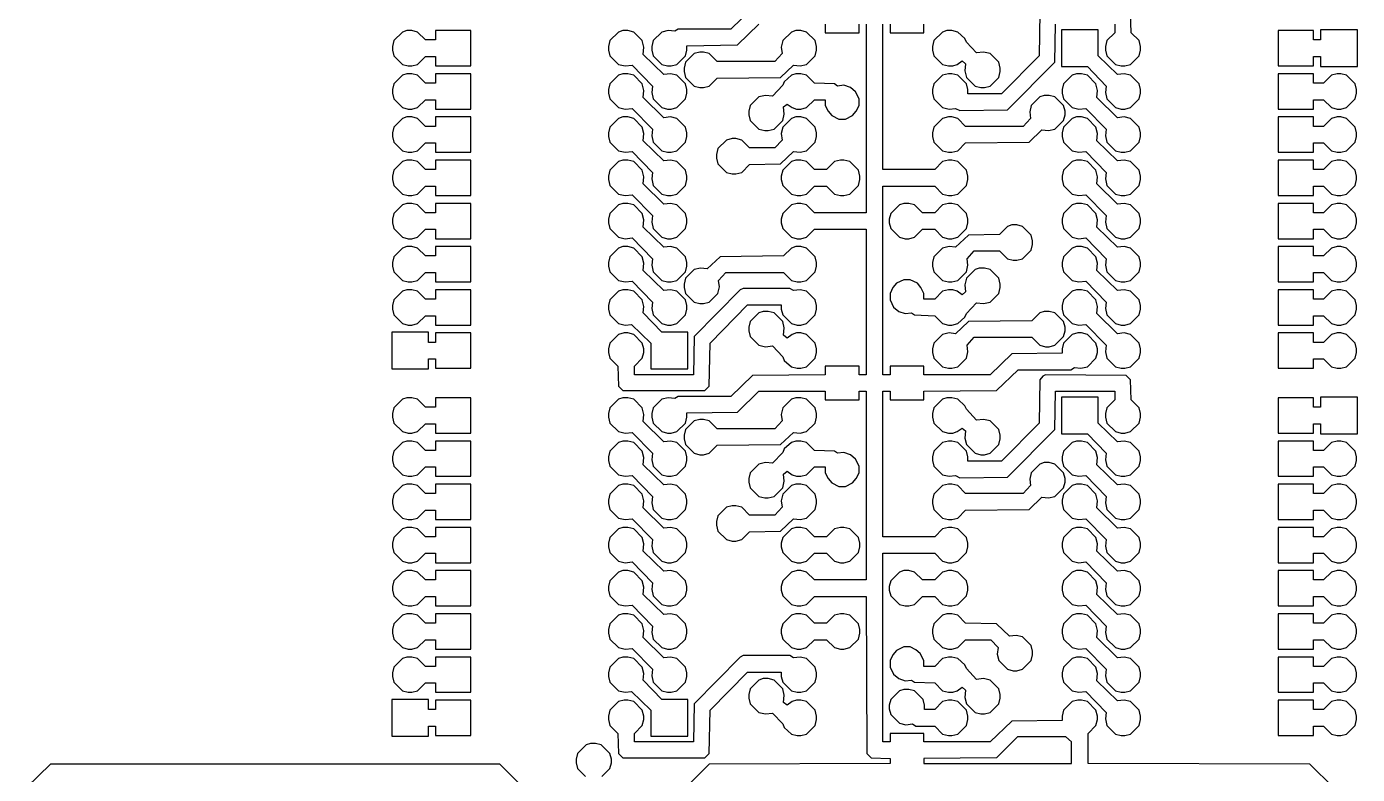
# Model space of a CAD drawing. Header units: millimetres. Extents: x 2 to 82, y 1 to 183.
# Drawn here: x 3.6 to 81.9, y 51.1 to 95.1 of the extents above; entities that cross this region are included whole.
import ezdxf

# ---------------------------------------------------------------- set-up
doc = ezdxf.new("R2010")
doc.units = ezdxf.units.MM
doc.layers.add('Default', color=70, linetype='Continuous')

msp = doc.modelspace()

# ---------------------------------------------------------------- linework, layer by layer
at = {"layer": 'Default'}
for points in [[(46.312667, 96.139), (45.042667, 94.911333), (41.952333, 94.911333), (41.740667, 94.784333), (41.359667, 94.826667), (40.978667, 94.742), (40.470667, 94.234), (40.386, 93.895333), (40.386, 93.683667), (40.470667, 93.345), (40.978667, 92.837), (41.317333, 92.752333), (41.529, 92.752333), (41.867667, 92.837), (42.375667, 93.345), (42.460333, 93.683667), (42.460333, 93.937667), (45.423667, 93.98), (46.693667, 95.207667)], [(63.203667, 95.885), (63.161333, 93.345), (60.96, 91.101333), (58.970333, 91.101333), (58.970333, 91.355333), (58.885667, 91.694), (58.377667, 92.202), (58.039, 92.286667), (57.827333, 92.286667), (57.488667, 92.202), (56.980667, 91.694), (56.896, 91.355333), (56.896, 91.143667), (56.980667, 90.805), (57.488667, 90.297), (57.869667, 90.212333), (58.250667, 90.254667), (58.504667, 90.127667), (61.298667, 90.17), (64.092667, 92.964), (64.135, 95.207667)], [(67.606333, 95.207667), (67.606333, 94.699667), (67.140667, 94.234), (67.056, 93.895333), (67.056, 93.683667), (67.140667, 93.345), (67.648667, 92.837), (67.987333, 92.752333), (68.199, 92.752333), (68.537667, 92.837), (69.045667, 93.345), (69.130333, 93.683667), (69.130333, 93.895333), (69.045667, 94.234), (68.58, 94.699667), (68.537667, 95.885)], [(25.992667, 94.826667), (25.992667, 94.826667), (25.738667, 94.742), (25.230667, 94.234), (25.146, 93.895333), (25.146, 93.683667), (25.230667, 93.345), (25.738667, 92.837), (26.077333, 92.752333), (26.289, 92.752333), (26.627667, 92.837), (27.093333, 93.302667), (27.686, 93.302667), (27.686, 92.752333), (29.760333, 92.752333), (29.760333, 94.826667), (27.686, 94.826667), (27.686, 94.276333), (27.093333, 94.276333), (26.627667, 94.742), (26.289, 94.826667), (25.992667, 94.826667)], [(38.692667, 94.826667), (38.692667, 94.826667), (38.438667, 94.742), (37.930667, 94.234), (37.846, 93.895333), (37.846, 93.683667), (37.930667, 93.345), (38.438667, 92.837), (38.819667, 92.752333), (39.243, 92.794667), (40.428333, 91.567), (40.386, 91.186), (40.470667, 90.805), (40.978667, 90.297), (41.317333, 90.212333), (41.529, 90.212333), (41.867667, 90.297), (42.375667, 90.805), (42.460333, 91.143667), (42.460333, 91.355333), (42.375667, 91.694), (41.867667, 92.202), (41.486667, 92.286667), (41.105667, 92.244333), (39.878, 93.429667), (39.920333, 93.853), (39.835667, 94.234), (39.327667, 94.742), (38.989, 94.826667), (38.692667, 94.826667)], [(53.001333, 95.207667), (53.001333, 84.116333), (49.953333, 84.116333), (49.487667, 84.582), (49.149, 84.666667), (48.937333, 84.666667), (48.598667, 84.582), (48.090667, 84.074), (48.006, 83.735333), (48.006, 83.523667), (48.090667, 83.185), (48.598667, 82.677), (48.937333, 82.592333), (49.149, 82.592333), (49.487667, 82.677), (49.953333, 83.142667), (53.001333, 83.142667), (53.001333, 74.591333), (52.578, 74.591333), (52.578, 75.099333), (50.588333, 75.099333), (50.588333, 74.591333), (46.312667, 74.549), (45.042667, 73.321333), (41.952333, 73.321333), (41.740667, 73.194333), (41.359667, 73.236667), (40.978667, 73.152), (40.470667, 72.644), (40.386, 72.305333), (40.386, 72.093667), (40.470667, 71.755), (40.978667, 71.247), (41.317333, 71.162333), (41.529, 71.162333), (41.867667, 71.247), (42.375667, 71.755), (42.460333, 72.093667), (42.460333, 72.347667), (45.423667, 72.39), (46.693667, 73.617667), (50.588333, 73.617667), (50.588333, 73.109667), (52.578, 73.109667), (52.578, 73.617667), (53.001333, 73.617667), (53.001333, 62.526333), (49.953333, 62.526333), (49.487667, 62.992), (49.149, 63.076667), (48.937333, 63.076667), (48.598667, 62.992), (48.090667, 62.484), (48.006, 62.145333), (48.006, 61.933667), (48.090667, 61.595), (48.598667, 61.087), (48.937333, 61.002333), (49.149, 61.002333), (49.487667, 61.087), (49.953333, 61.552667), (53.001333, 61.552667), (53.043667, 52.324), (53.297667, 52.07), (54.398333, 52.027667), (54.398333, 51.731333), (43.772667, 51.689), (38.692667, 46.651333)], [(48.852667, 94.826667), (48.852667, 94.826667), (48.598667, 94.742), (48.090667, 94.234), (48.006, 93.853), (48.048333, 93.472), (47.625, 93.006333), (44.238333, 93.006333), (43.772667, 93.472), (43.434, 93.556667), (43.222333, 93.556667), (42.883667, 93.472), (42.375667, 92.964), (42.291, 92.625333), (42.291, 92.413667), (42.375667, 92.075), (42.883667, 91.567), (43.222333, 91.482333), (43.434, 91.482333), (43.772667, 91.567), (44.238333, 92.032667), (47.963667, 92.075), (48.725667, 92.794667), (49.106667, 92.752333), (49.487667, 92.837), (49.995667, 93.345), (50.080333, 93.683667), (50.080333, 93.895333), (49.995667, 94.234), (49.487667, 94.742), (49.149, 94.826667), (48.852667, 94.826667)], [(50.588333, 95.207667), (50.588333, 94.699667), (52.578, 94.699667), (52.578, 95.207667)], [(80.475667, 50.334333), (79.078667, 51.689), (66.04, 51.731333), (66.04, 53.509333), (66.505667, 53.975), (66.590333, 54.313667), (66.590333, 54.525333), (66.505667, 54.864), (65.997667, 55.372), (65.659, 55.456667), (65.447333, 55.456667), (65.108667, 55.372), (64.600667, 54.864), (64.516, 54.525333), (64.516, 54.271333), (61.552667, 54.229), (60.282667, 53.001333), (56.388, 53.001333), (56.388, 53.509333), (54.398333, 53.509333), (54.398333, 53.001333), (53.975, 53.001333), (53.975, 64.092667), (57.023, 64.092667), (57.488667, 63.627), (57.827333, 63.542333), (58.039, 63.542333), (58.377667, 63.627), (58.885667, 64.135), (58.970333, 64.473667), (58.970333, 64.685333), (58.885667, 65.024), (58.377667, 65.532), (58.039, 65.616667), (57.827333, 65.616667), (57.488667, 65.532), (57.023, 65.066333), (53.975, 65.066333), (53.975, 73.617667), (54.398333, 73.617667), (54.398333, 73.109667), (56.388, 73.109667), (56.388, 73.617667), (60.663667, 73.66), (61.933667, 74.887667), (65.024, 74.887667), (65.235667, 75.014667), (65.616667, 74.972333), (65.997667, 75.057), (66.505667, 75.565), (66.590333, 75.903667), (66.590333, 76.115333), (66.505667, 76.454), (65.997667, 76.962), (65.659, 77.046667), (65.447333, 77.046667), (65.108667, 76.962), (64.600667, 76.454), (64.516, 76.115333), (64.516, 75.861333), (61.552667, 75.819), (60.282667, 74.591333), (56.388, 74.591333), (56.388, 75.099333), (54.398333, 75.099333), (54.398333, 74.591333), (53.975, 74.591333), (53.975, 85.682667), (57.023, 85.682667), (57.488667, 85.217), (57.827333, 85.132333), (58.039, 85.132333), (58.377667, 85.217), (58.885667, 85.725), (58.970333, 86.063667), (58.970333, 86.275333), (58.885667, 86.614), (58.377667, 87.122), (58.039, 87.206667), (57.827333, 87.206667), (57.488667, 87.122), (57.023, 86.656333), (53.975, 86.656333), (53.975, 95.207667)], [(54.398333, 95.207667), (54.398333, 94.699667), (56.388, 94.699667), (56.388, 95.207667)], [(57.742667, 94.826667), (57.742667, 94.826667), (57.488667, 94.742), (56.980667, 94.234), (56.896, 93.895333), (56.896, 93.683667), (56.980667, 93.345), (57.488667, 92.837), (57.827333, 92.752333), (58.081333, 92.752333), (58.335333, 92.837), (58.631667, 93.048667), (58.843333, 92.879333), (58.801, 92.456), (58.885667, 92.075), (59.393667, 91.567), (59.732333, 91.482333), (59.944, 91.482333), (60.282667, 91.567), (60.790667, 92.075), (60.875333, 92.413667), (60.875333, 92.625333), (60.790667, 92.964), (60.282667, 93.472), (59.901667, 93.556667), (59.478333, 93.514333), (58.885667, 94.149333), (58.801, 94.361), (58.377667, 94.742), (58.039, 94.826667), (57.742667, 94.826667)], [(64.473667, 94.869), (64.473667, 94.869), (64.473667, 92.71), (65.997667, 92.71), (67.098333, 91.567), (67.056, 91.186), (67.140667, 90.805), (67.648667, 90.297), (67.987333, 90.212333), (68.199, 90.212333), (68.537667, 90.297), (69.045667, 90.805), (69.130333, 91.143667), (69.130333, 91.355333), (69.045667, 91.694), (68.537667, 92.202), (68.156667, 92.286667), (67.775667, 92.244333), (66.632667, 93.345), (66.632667, 94.869), (64.473667, 94.869)], [(79.713667, 94.869), (79.713667, 94.869), (79.713667, 94.276333), (79.290333, 94.276333), (79.290333, 94.826667), (77.216, 94.826667), (77.216, 92.752333), (79.290333, 92.752333), (79.290333, 93.302667), (79.713667, 93.302667), (79.713667, 92.71), (81.872667, 92.71), (81.872667, 94.869), (79.713667, 94.869)], [(25.992667, 92.286667), (25.992667, 92.286667), (25.738667, 92.202), (25.230667, 91.694), (25.146, 91.355333), (25.146, 91.143667), (25.230667, 90.805), (25.738667, 90.297), (26.077333, 90.212333), (26.289, 90.212333), (26.627667, 90.297), (27.093333, 90.762667), (27.686, 90.762667), (27.686, 90.212333), (29.760333, 90.212333), (29.760333, 92.286667), (27.686, 92.286667), (27.686, 91.736333), (27.093333, 91.736333), (26.627667, 92.202), (26.289, 92.286667), (25.992667, 92.286667)], [(38.692667, 92.286667), (38.692667, 92.286667), (38.438667, 92.202), (37.930667, 91.694), (37.846, 91.355333), (37.846, 91.143667), (37.930667, 90.805), (38.438667, 90.297), (38.819667, 90.212333), (39.243, 90.254667), (40.428333, 89.027), (40.386, 88.646), (40.470667, 88.265), (40.978667, 87.757), (41.317333, 87.672333), (41.529, 87.672333), (41.867667, 87.757), (42.375667, 88.265), (42.460333, 88.603667), (42.460333, 88.815333), (42.375667, 89.154), (41.867667, 89.662), (41.486667, 89.746667), (41.105667, 89.704333), (39.878, 90.889667), (39.920333, 91.313), (39.835667, 91.694), (39.327667, 92.202), (38.989, 92.286667), (38.692667, 92.286667)], [(48.852667, 92.286667), (48.852667, 92.286667), (48.598667, 92.202), (48.175333, 91.821), (48.090667, 91.609333), (47.498, 90.974333), (47.074667, 91.016667), (46.693667, 90.932), (46.185667, 90.424), (46.101, 90.085333), (46.101, 89.873667), (46.185667, 89.535), (46.693667, 89.027), (47.032333, 88.942333), (47.244, 88.942333), (47.582667, 89.027), (48.090667, 89.535), (48.175333, 89.916), (48.133, 90.339333), (48.344667, 90.508667), (48.641, 90.297), (48.895, 90.212333), (49.149, 90.212333), (49.487667, 90.297), (49.953333, 90.762667), (50.588333, 90.762667), (50.588333, 90.424), (50.757667, 90.085333), (50.969333, 89.831333), (51.392667, 89.619667), (51.773667, 89.619667), (52.197, 89.831333), (52.408667, 90.085333), (52.578, 90.424), (52.578, 90.805), (52.366333, 91.228333), (52.07, 91.482333), (51.689, 91.609333), (51.308, 91.567), (51.138667, 91.694), (49.953333, 91.736333), (49.487667, 92.202), (49.149, 92.286667), (48.852667, 92.286667)], [(65.362667, 92.286667), (65.362667, 92.286667), (65.108667, 92.202), (64.600667, 91.694), (64.516, 91.355333), (64.516, 91.143667), (64.600667, 90.805), (65.108667, 90.297), (65.489667, 90.212333), (65.913, 90.254667), (67.098333, 89.027), (67.056, 88.646), (67.140667, 88.265), (67.648667, 87.757), (67.987333, 87.672333), (68.199, 87.672333), (68.537667, 87.757), (69.045667, 88.265), (69.130333, 88.603667), (69.130333, 88.815333), (69.045667, 89.154), (68.537667, 89.662), (68.156667, 89.746667), (67.775667, 89.704333), (66.548, 90.889667), (66.590333, 91.313), (66.505667, 91.694), (65.997667, 92.202), (65.659, 92.286667), (65.362667, 92.286667)], [(77.216, 92.286667), (77.216, 92.286667), (77.216, 90.212333), (79.290333, 90.212333), (79.290333, 90.762667), (79.883, 90.762667), (80.348667, 90.297), (80.687333, 90.212333), (80.899, 90.212333), (81.237667, 90.297), (81.745667, 90.805), (81.830333, 91.143667), (81.830333, 91.355333), (81.745667, 91.694), (81.237667, 92.202), (80.899, 92.286667), (80.687333, 92.286667), (80.348667, 92.202), (79.883, 91.736333), (79.290333, 91.736333), (79.290333, 92.286667), (77.216, 92.286667)], [(63.457667, 91.016667), (63.457667, 91.016667), (63.203667, 90.932), (62.695667, 90.424), (62.611, 90.043), (62.653333, 89.662), (62.23, 89.196333), (58.843333, 89.196333), (58.377667, 89.662), (58.039, 89.746667), (57.827333, 89.746667), (57.488667, 89.662), (56.980667, 89.154), (56.896, 88.815333), (56.896, 88.603667), (56.980667, 88.265), (57.488667, 87.757), (57.827333, 87.672333), (58.039, 87.672333), (58.377667, 87.757), (58.843333, 88.222667), (62.568667, 88.265), (63.330667, 88.984667), (63.711667, 88.942333), (64.092667, 89.027), (64.600667, 89.535), (64.685333, 89.873667), (64.685333, 90.085333), (64.600667, 90.424), (64.092667, 90.932), (63.754, 91.016667), (63.457667, 91.016667)], [(25.992667, 89.746667), (25.992667, 89.746667), (25.738667, 89.662), (25.230667, 89.154), (25.146, 88.815333), (25.146, 88.603667), (25.230667, 88.265), (25.738667, 87.757), (26.077333, 87.672333), (26.289, 87.672333), (26.627667, 87.757), (27.093333, 88.222667), (27.686, 88.222667), (27.686, 87.672333), (29.760333, 87.672333), (29.760333, 89.746667), (27.686, 89.746667), (27.686, 89.196333), (27.093333, 89.196333), (26.627667, 89.662), (26.289, 89.746667), (25.992667, 89.746667)], [(38.692667, 89.746667), (38.692667, 89.746667), (38.438667, 89.662), (37.930667, 89.154), (37.846, 88.815333), (37.846, 88.603667), (37.930667, 88.265), (38.438667, 87.757), (38.819667, 87.672333), (39.243, 87.714667), (40.428333, 86.487), (40.386, 86.106), (40.470667, 85.725), (40.978667, 85.217), (41.317333, 85.132333), (41.529, 85.132333), (41.867667, 85.217), (42.375667, 85.725), (42.460333, 86.063667), (42.460333, 86.275333), (42.375667, 86.614), (41.867667, 87.122), (41.486667, 87.206667), (41.105667, 87.164333), (39.878, 88.349667), (39.920333, 88.773), (39.835667, 89.154), (39.327667, 89.662), (38.989, 89.746667), (38.692667, 89.746667)], [(48.852667, 89.746667), (48.852667, 89.746667), (48.598667, 89.662), (48.090667, 89.154), (48.006, 88.773), (48.048333, 88.392), (47.625, 87.926333), (46.143333, 87.926333), (45.677667, 88.392), (45.339, 88.476667), (45.127333, 88.476667), (44.788667, 88.392), (44.280667, 87.884), (44.196, 87.545333), (44.196, 87.333667), (44.280667, 86.995), (44.788667, 86.487), (45.127333, 86.402333), (45.339, 86.402333), (45.677667, 86.487), (46.143333, 86.952667), (47.963667, 86.995), (48.725667, 87.714667), (49.106667, 87.672333), (49.487667, 87.757), (49.995667, 88.265), (50.080333, 88.603667), (50.080333, 88.815333), (49.995667, 89.154), (49.487667, 89.662), (49.149, 89.746667), (48.852667, 89.746667)], [(65.362667, 89.746667), (65.362667, 89.746667), (65.108667, 89.662), (64.600667, 89.154), (64.516, 88.815333), (64.516, 88.603667), (64.600667, 88.265), (65.108667, 87.757), (65.489667, 87.672333), (65.913, 87.714667), (67.098333, 86.487), (67.056, 86.106), (67.140667, 85.725), (67.648667, 85.217), (67.987333, 85.132333), (68.199, 85.132333), (68.537667, 85.217), (69.045667, 85.725), (69.130333, 86.063667), (69.130333, 86.275333), (69.045667, 86.614), (68.537667, 87.122), (68.156667, 87.206667), (67.775667, 87.164333), (66.548, 88.349667), (66.590333, 88.773), (66.505667, 89.154), (65.997667, 89.662), (65.659, 89.746667), (65.362667, 89.746667)], [(77.216, 89.746667), (77.216, 89.746667), (77.216, 87.672333), (79.290333, 87.672333), (79.290333, 88.222667), (79.883, 88.222667), (80.348667, 87.757), (80.687333, 87.672333), (80.899, 87.672333), (81.237667, 87.757), (81.745667, 88.265), (81.830333, 88.603667), (81.830333, 88.815333), (81.745667, 89.154), (81.237667, 89.662), (80.899, 89.746667), (80.687333, 89.746667), (80.348667, 89.662), (79.883, 89.196333), (79.290333, 89.196333), (79.290333, 89.746667), (77.216, 89.746667)], [(25.992667, 87.206667), (25.992667, 87.206667), (25.738667, 87.122), (25.230667, 86.614), (25.146, 86.275333), (25.146, 86.063667), (25.230667, 85.725), (25.738667, 85.217), (26.077333, 85.132333), (26.289, 85.132333), (26.627667, 85.217), (27.093333, 85.682667), (27.686, 85.682667), (27.686, 85.132333), (29.760333, 85.132333), (29.760333, 87.206667), (27.686, 87.206667), (27.686, 86.656333), (27.093333, 86.656333), (26.627667, 87.122), (26.289, 87.206667), (25.992667, 87.206667)], [(38.692667, 87.206667), (38.692667, 87.206667), (38.438667, 87.122), (37.930667, 86.614), (37.846, 86.275333), (37.846, 86.063667), (37.930667, 85.725), (38.438667, 85.217), (38.819667, 85.132333), (39.243, 85.174667), (40.428333, 83.947), (40.386, 83.566), (40.470667, 83.185), (40.978667, 82.677), (41.317333, 82.592333), (41.529, 82.592333), (41.867667, 82.677), (42.375667, 83.185), (42.460333, 83.523667), (42.460333, 83.735333), (42.375667, 84.074), (41.867667, 84.582), (41.486667, 84.666667), (41.105667, 84.624333), (39.878, 85.809667), (39.920333, 86.233), (39.835667, 86.614), (39.327667, 87.122), (38.989, 87.206667), (38.692667, 87.206667)], [(48.852667, 87.206667), (48.852667, 87.206667), (48.598667, 87.122), (48.090667, 86.614), (48.006, 86.275333), (48.006, 86.063667), (48.090667, 85.725), (48.598667, 85.217), (48.937333, 85.132333), (49.149, 85.132333), (49.487667, 85.217), (49.953333, 85.682667), (50.673, 85.682667), (51.138667, 85.217), (51.477333, 85.132333), (51.689, 85.132333), (52.027667, 85.217), (52.535667, 85.725), (52.620333, 86.063667), (52.620333, 86.275333), (52.535667, 86.614), (52.027667, 87.122), (51.689, 87.206667), (51.477333, 87.206667), (51.138667, 87.122), (50.673, 86.656333), (49.953333, 86.656333), (49.487667, 87.122), (49.149, 87.206667), (48.852667, 87.206667)], [(65.362667, 87.206667), (65.362667, 87.206667), (65.108667, 87.122), (64.600667, 86.614), (64.516, 86.275333), (64.516, 86.063667), (64.600667, 85.725), (65.108667, 85.217), (65.489667, 85.132333), (65.913, 85.174667), (67.098333, 83.947), (67.056, 83.566), (67.140667, 83.185), (67.648667, 82.677), (67.987333, 82.592333), (68.199, 82.592333), (68.537667, 82.677), (69.045667, 83.185), (69.130333, 83.523667), (69.130333, 83.735333), (69.045667, 84.074), (68.537667, 84.582), (68.156667, 84.666667), (67.775667, 84.624333), (66.548, 85.809667), (66.590333, 86.233), (66.505667, 86.614), (65.997667, 87.122), (65.659, 87.206667), (65.362667, 87.206667)], [(77.216, 87.206667), (77.216, 87.206667), (77.216, 85.132333), (79.290333, 85.132333), (79.290333, 85.682667), (79.883, 85.682667), (80.348667, 85.217), (80.687333, 85.132333), (80.899, 85.132333), (81.237667, 85.217), (81.745667, 85.725), (81.830333, 86.063667), (81.830333, 86.275333), (81.745667, 86.614), (81.237667, 87.122), (80.899, 87.206667), (80.687333, 87.206667), (80.348667, 87.122), (79.883, 86.656333), (79.290333, 86.656333), (79.290333, 87.206667), (77.216, 87.206667)], [(25.992667, 84.666667), (25.992667, 84.666667), (25.738667, 84.582), (25.230667, 84.074), (25.146, 83.735333), (25.146, 83.523667), (25.230667, 83.185), (25.738667, 82.677), (26.077333, 82.592333), (26.289, 82.592333), (26.627667, 82.677), (27.093333, 83.142667), (27.686, 83.142667), (27.686, 82.592333), (29.760333, 82.592333), (29.760333, 84.666667), (27.686, 84.666667), (27.686, 84.116333), (27.093333, 84.116333), (26.627667, 84.582), (26.289, 84.666667), (25.992667, 84.666667)], [(38.692667, 84.666667), (38.692667, 84.666667), (38.438667, 84.582), (37.930667, 84.074), (37.846, 83.735333), (37.846, 83.523667), (37.930667, 83.185), (38.438667, 82.677), (38.819667, 82.592333), (39.243, 82.634667), (40.428333, 81.407), (40.386, 81.026), (40.470667, 80.645), (40.978667, 80.137), (41.317333, 80.052333), (41.529, 80.052333), (41.867667, 80.137), (42.375667, 80.645), (42.460333, 80.983667), (42.460333, 81.195333), (42.375667, 81.534), (41.867667, 82.042), (41.486667, 82.126667), (41.105667, 82.084333), (39.878, 83.269667), (39.920333, 83.693), (39.835667, 84.074), (39.327667, 84.582), (38.989, 84.666667), (38.692667, 84.666667)], [(55.202667, 84.666667), (55.202667, 84.666667), (54.948667, 84.582), (54.440667, 84.074), (54.356, 83.735333), (54.356, 83.523667), (54.440667, 83.185), (54.948667, 82.677), (55.287333, 82.592333), (55.499, 82.592333), (55.837667, 82.677), (56.303333, 83.142667), (57.023, 83.142667), (57.488667, 82.677), (57.827333, 82.592333), (58.039, 82.592333), (58.377667, 82.677), (58.885667, 83.185), (58.970333, 83.523667), (58.970333, 83.735333), (58.885667, 84.074), (58.377667, 84.582), (58.039, 84.666667), (57.827333, 84.666667), (57.488667, 84.582), (57.023, 84.116333), (56.303333, 84.116333), (55.837667, 84.582), (55.499, 84.666667), (55.202667, 84.666667)], [(65.362667, 84.666667), (65.362667, 84.666667), (65.108667, 84.582), (64.600667, 84.074), (64.516, 83.735333), (64.516, 83.523667), (64.600667, 83.185), (65.108667, 82.677), (65.489667, 82.592333), (65.913, 82.634667), (67.098333, 81.407), (67.056, 81.026), (67.140667, 80.645), (67.648667, 80.137), (67.987333, 80.052333), (68.199, 80.052333), (68.537667, 80.137), (69.045667, 80.645), (69.130333, 80.983667), (69.130333, 81.195333), (69.045667, 81.534), (68.537667, 82.042), (68.156667, 82.126667), (67.775667, 82.084333), (66.548, 83.269667), (66.590333, 83.693), (66.505667, 84.074), (65.997667, 84.582), (65.659, 84.666667), (65.362667, 84.666667)], [(77.216, 84.666667), (77.216, 84.666667), (77.216, 82.592333), (79.290333, 82.592333), (79.290333, 83.142667), (79.883, 83.142667), (80.348667, 82.677), (80.687333, 82.592333), (80.899, 82.592333), (81.237667, 82.677), (81.745667, 83.185), (81.830333, 83.523667), (81.830333, 83.735333), (81.745667, 84.074), (81.237667, 84.582), (80.899, 84.666667), (80.687333, 84.666667), (80.348667, 84.582), (79.883, 84.116333), (79.290333, 84.116333), (79.290333, 84.666667), (77.216, 84.666667)], [(61.552667, 83.396667), (61.552667, 83.396667), (61.298667, 83.312), (60.833, 82.846333), (59.012667, 82.804), (58.250667, 82.084333), (57.869667, 82.126667), (57.488667, 82.042), (56.980667, 81.534), (56.896, 81.195333), (56.896, 80.983667), (56.980667, 80.645), (57.488667, 80.137), (57.827333, 80.052333), (58.039, 80.052333), (58.377667, 80.137), (58.885667, 80.645), (58.970333, 81.026), (58.928, 81.407), (59.351333, 81.872667), (60.833, 81.872667), (61.298667, 81.407), (61.637333, 81.322333), (61.849, 81.322333), (62.187667, 81.407), (62.695667, 81.915), (62.780333, 82.253667), (62.780333, 82.465333), (62.695667, 82.804), (62.187667, 83.312), (61.849, 83.396667), (61.552667, 83.396667)], [(25.992667, 82.126667), (25.992667, 82.126667), (25.738667, 82.042), (25.230667, 81.534), (25.146, 81.195333), (25.146, 80.983667), (25.230667, 80.645), (25.738667, 80.137), (26.077333, 80.052333), (26.289, 80.052333), (26.627667, 80.137), (27.093333, 80.602667), (27.686, 80.602667), (27.686, 80.052333), (29.760333, 80.052333), (29.760333, 82.126667), (27.686, 82.126667), (27.686, 81.576333), (27.093333, 81.576333), (26.627667, 82.042), (26.289, 82.126667), (25.992667, 82.126667)], [(38.692667, 82.126667), (38.692667, 82.126667), (38.438667, 82.042), (37.930667, 81.534), (37.846, 81.195333), (37.846, 80.983667), (37.930667, 80.645), (38.438667, 80.137), (38.819667, 80.052333), (39.243, 80.094667), (40.428333, 78.867), (40.386, 78.486), (40.470667, 78.105), (40.978667, 77.597), (41.317333, 77.512333), (41.529, 77.512333), (41.867667, 77.597), (42.375667, 78.105), (42.460333, 78.443667), (42.460333, 78.655333), (42.375667, 78.994), (41.867667, 79.502), (41.486667, 79.586667), (41.105667, 79.544333), (39.878, 80.729667), (39.920333, 81.153), (39.835667, 81.534), (39.327667, 82.042), (38.989, 82.126667), (38.692667, 82.126667)], [(48.852667, 82.126667), (48.852667, 82.126667), (48.598667, 82.042), (48.133, 81.576333), (44.407667, 81.534), (43.645667, 80.814333), (43.264667, 80.856667), (42.883667, 80.772), (42.375667, 80.264), (42.291, 79.925333), (42.291, 79.713667), (42.375667, 79.375), (42.883667, 78.867), (43.222333, 78.782333), (43.434, 78.782333), (43.772667, 78.867), (44.280667, 79.375), (44.365333, 79.756), (44.323, 80.137), (44.746333, 80.602667), (48.133, 80.602667), (48.598667, 80.137), (48.937333, 80.052333), (49.149, 80.052333), (49.487667, 80.137), (49.995667, 80.645), (50.080333, 80.983667), (50.080333, 81.195333), (49.995667, 81.534), (49.487667, 82.042), (49.149, 82.126667), (48.852667, 82.126667)], [(65.362667, 82.126667), (65.362667, 82.126667), (65.108667, 82.042), (64.600667, 81.534), (64.516, 81.195333), (64.516, 80.983667), (64.600667, 80.645), (65.108667, 80.137), (65.489667, 80.052333), (65.913, 80.094667), (67.098333, 78.867), (67.056, 78.486), (67.140667, 78.105), (67.648667, 77.597), (67.987333, 77.512333), (68.199, 77.512333), (68.537667, 77.597), (69.045667, 78.105), (69.130333, 78.443667), (69.130333, 78.655333), (69.045667, 78.994), (68.537667, 79.502), (68.156667, 79.586667), (67.775667, 79.544333), (66.548, 80.729667), (66.590333, 81.153), (66.505667, 81.534), (65.997667, 82.042), (65.659, 82.126667), (65.362667, 82.126667)], [(77.216, 82.126667), (77.216, 82.126667), (77.216, 80.052333), (79.290333, 80.052333), (79.290333, 80.602667), (79.883, 80.602667), (80.348667, 80.137), (80.687333, 80.052333), (80.899, 80.052333), (81.237667, 80.137), (81.745667, 80.645), (81.830333, 80.983667), (81.830333, 81.195333), (81.745667, 81.534), (81.237667, 82.042), (80.899, 82.126667), (80.687333, 82.126667), (80.348667, 82.042), (79.883, 81.576333), (79.290333, 81.576333), (79.290333, 82.126667), (77.216, 82.126667)], [(59.647667, 80.856667), (59.647667, 80.856667), (59.393667, 80.772), (58.885667, 80.264), (58.801, 79.883), (58.843333, 79.459667), (58.631667, 79.290333), (58.335333, 79.502), (58.081333, 79.586667), (57.827333, 79.586667), (57.488667, 79.502), (57.023, 79.036333), (56.388, 79.036333), (56.388, 79.375), (56.218667, 79.713667), (56.007, 79.967667), (55.583667, 80.179333), (55.202667, 80.179333), (54.779333, 79.967667), (54.567667, 79.713667), (54.398333, 79.375), (54.398333, 78.994), (54.61, 78.570667), (54.906333, 78.316667), (55.287333, 78.189667), (55.668333, 78.232), (55.837667, 78.105), (57.023, 78.062667), (57.488667, 77.597), (57.827333, 77.512333), (58.039, 77.512333), (58.377667, 77.597), (58.801, 77.978), (58.885667, 78.189667), (59.478333, 78.824667), (59.901667, 78.782333), (60.282667, 78.867), (60.790667, 79.375), (60.875333, 79.713667), (60.875333, 79.925333), (60.790667, 80.264), (60.282667, 80.772), (59.944, 80.856667), (59.647667, 80.856667)], [(25.992667, 79.586667), (25.992667, 79.586667), (25.738667, 79.502), (25.230667, 78.994), (25.146, 78.655333), (25.146, 78.443667), (25.230667, 78.105), (25.738667, 77.597), (26.077333, 77.512333), (26.289, 77.512333), (26.627667, 77.597), (27.093333, 78.062667), (27.686, 78.062667), (27.686, 77.512333), (29.760333, 77.512333), (29.760333, 79.586667), (27.686, 79.586667), (27.686, 79.036333), (27.093333, 79.036333), (26.627667, 79.502), (26.289, 79.586667), (25.992667, 79.586667)], [(45.762333, 79.671333), (45.762333, 79.671333), (45.593, 79.586667), (42.883667, 76.835), (42.841333, 74.591333), (39.37, 74.591333), (39.37, 75.099333), (39.835667, 75.565), (39.920333, 75.903667), (39.920333, 76.115333), (39.835667, 76.454), (39.327667, 76.962), (38.989, 77.046667), (38.777333, 77.046667), (38.438667, 76.962), (37.930667, 76.454), (37.846, 76.115333), (37.846, 75.903667), (37.930667, 75.565), (38.396333, 75.099333), (38.438667, 73.914), (38.692667, 73.66), (43.518667, 73.66), (43.772667, 73.914), (43.815, 76.454), (46.016333, 78.697667), (48.006, 78.697667), (48.006, 78.443667), (48.090667, 78.105), (48.598667, 77.597), (48.937333, 77.512333), (49.149, 77.512333), (49.487667, 77.597), (49.995667, 78.105), (50.080333, 78.443667), (50.080333, 78.655333), (49.995667, 78.994), (49.487667, 79.502), (49.106667, 79.586667), (48.725667, 79.544333), (48.514, 79.671333), (45.762333, 79.671333)], [(38.692667, 79.586667), (38.692667, 79.586667), (38.438667, 79.502), (37.930667, 78.994), (37.846, 78.655333), (37.846, 78.443667), (37.930667, 78.105), (38.438667, 77.597), (38.819667, 77.512333), (39.200667, 77.554667), (40.343667, 76.454), (40.343667, 74.93), (42.502667, 74.93), (42.502667, 77.089), (40.978667, 77.089), (39.878, 78.232), (39.920333, 78.613), (39.835667, 78.994), (39.327667, 79.502), (38.989, 79.586667), (38.692667, 79.586667)], [(65.362667, 79.586667), (65.362667, 79.586667), (65.108667, 79.502), (64.600667, 78.994), (64.516, 78.655333), (64.516, 78.443667), (64.600667, 78.105), (65.108667, 77.597), (65.489667, 77.512333), (65.913, 77.554667), (67.098333, 76.327), (67.056, 75.946), (67.140667, 75.565), (67.648667, 75.057), (67.987333, 74.972333), (68.199, 74.972333), (68.537667, 75.057), (69.045667, 75.565), (69.130333, 75.903667), (69.130333, 76.115333), (69.045667, 76.454), (68.537667, 76.962), (68.156667, 77.046667), (67.775667, 77.004333), (66.548, 78.189667), (66.590333, 78.613), (66.505667, 78.994), (65.997667, 79.502), (65.659, 79.586667), (65.362667, 79.586667)], [(77.216, 79.586667), (77.216, 79.586667), (77.216, 77.512333), (79.290333, 77.512333), (79.290333, 78.062667), (79.883, 78.062667), (80.348667, 77.597), (80.687333, 77.512333), (80.899, 77.512333), (81.237667, 77.597), (81.745667, 78.105), (81.830333, 78.443667), (81.830333, 78.655333), (81.745667, 78.994), (81.237667, 79.502), (80.899, 79.586667), (80.687333, 79.586667), (80.348667, 79.502), (79.883, 79.036333), (79.290333, 79.036333), (79.290333, 79.586667), (77.216, 79.586667)], [(46.947667, 78.316667), (46.947667, 78.316667), (46.693667, 78.232), (46.185667, 77.724), (46.101, 77.385333), (46.101, 77.173667), (46.185667, 76.835), (46.693667, 76.327), (47.074667, 76.242333), (47.498, 76.284667), (48.090667, 75.649667), (48.175333, 75.438), (48.598667, 75.057), (48.937333, 74.972333), (49.149, 74.972333), (49.487667, 75.057), (49.995667, 75.565), (50.080333, 75.903667), (50.080333, 76.115333), (49.995667, 76.454), (49.487667, 76.962), (49.149, 77.046667), (48.895, 77.046667), (48.641, 76.962), (48.344667, 76.750333), (48.133, 76.919667), (48.175333, 77.343), (48.090667, 77.724), (47.582667, 78.232), (47.244, 78.316667), (46.947667, 78.316667)], [(63.457667, 78.316667), (63.457667, 78.316667), (63.203667, 78.232), (62.738, 77.766333), (59.012667, 77.724), (58.250667, 77.004333), (57.869667, 77.046667), (57.488667, 76.962), (56.980667, 76.454), (56.896, 76.115333), (56.896, 75.903667), (56.980667, 75.565), (57.488667, 75.057), (57.827333, 74.972333), (58.039, 74.972333), (58.377667, 75.057), (58.885667, 75.565), (58.970333, 75.946), (58.928, 76.327), (59.351333, 76.792667), (62.738, 76.792667), (63.203667, 76.327), (63.542333, 76.242333), (63.754, 76.242333), (64.092667, 76.327), (64.600667, 76.835), (64.685333, 77.173667), (64.685333, 77.385333), (64.600667, 77.724), (64.092667, 78.232), (63.754, 78.316667), (63.457667, 78.316667)], [(25.103667, 77.089), (25.103667, 77.089), (25.103667, 74.93), (27.262667, 74.93), (27.262667, 75.522667), (27.686, 75.522667), (27.686, 74.972333), (29.760333, 74.972333), (29.760333, 77.046667), (27.686, 77.046667), (27.686, 76.496333), (27.262667, 76.496333), (27.262667, 77.089), (25.103667, 77.089)], [(77.216, 77.046667), (77.216, 77.046667), (77.216, 74.972333), (79.290333, 74.972333), (79.290333, 75.522667), (79.883, 75.522667), (80.348667, 75.057), (80.687333, 74.972333), (80.899, 74.972333), (81.237667, 75.057), (81.745667, 75.565), (81.830333, 75.903667), (81.830333, 76.115333), (81.745667, 76.454), (81.237667, 76.962), (80.899, 77.046667), (80.687333, 77.046667), (80.348667, 76.962), (79.883, 76.496333), (79.290333, 76.496333), (79.290333, 77.046667), (77.216, 77.046667)], [(63.542333, 74.591333), (63.542333, 74.591333), (63.373, 74.506667), (63.203667, 74.295), (63.161333, 71.755), (60.96, 69.511333), (58.970333, 69.511333), (58.970333, 69.765333), (58.885667, 70.104), (58.377667, 70.612), (58.039, 70.696667), (57.827333, 70.696667), (57.488667, 70.612), (56.980667, 70.104), (56.896, 69.765333), (56.896, 69.553667), (56.980667, 69.215), (57.488667, 68.707), (57.869667, 68.622333), (58.250667, 68.664667), (58.504667, 68.537667), (61.298667, 68.58), (64.092667, 71.374), (64.135, 73.617667), (67.606333, 73.617667), (67.606333, 73.109667), (67.140667, 72.644), (67.056, 72.305333), (67.056, 72.093667), (67.140667, 71.755), (67.648667, 71.247), (67.987333, 71.162333), (68.199, 71.162333), (68.537667, 71.247), (69.045667, 71.755), (69.130333, 72.093667), (69.130333, 72.305333), (69.045667, 72.644), (68.58, 73.109667), (68.537667, 74.295), (68.283667, 74.549), (63.542333, 74.591333)], [(25.992667, 73.236667), (25.992667, 73.236667), (25.738667, 73.152), (25.230667, 72.644), (25.146, 72.305333), (25.146, 72.093667), (25.230667, 71.755), (25.738667, 71.247), (26.077333, 71.162333), (26.289, 71.162333), (26.627667, 71.247), (27.093333, 71.712667), (27.686, 71.712667), (27.686, 71.162333), (29.760333, 71.162333), (29.760333, 73.236667), (27.686, 73.236667), (27.686, 72.686333), (27.093333, 72.686333), (26.627667, 73.152), (26.289, 73.236667), (25.992667, 73.236667)], [(38.692667, 73.236667), (38.692667, 73.236667), (38.438667, 73.152), (37.930667, 72.644), (37.846, 72.305333), (37.846, 72.093667), (37.930667, 71.755), (38.438667, 71.247), (38.819667, 71.162333), (39.243, 71.204667), (40.428333, 69.977), (40.386, 69.596), (40.470667, 69.215), (40.978667, 68.707), (41.317333, 68.622333), (41.529, 68.622333), (41.867667, 68.707), (42.375667, 69.215), (42.460333, 69.553667), (42.460333, 69.765333), (42.375667, 70.104), (41.867667, 70.612), (41.486667, 70.696667), (41.105667, 70.654333), (39.878, 71.839667), (39.920333, 72.263), (39.835667, 72.644), (39.327667, 73.152), (38.989, 73.236667), (38.692667, 73.236667)], [(48.852667, 73.236667), (48.852667, 73.236667), (48.598667, 73.152), (48.090667, 72.644), (48.006, 72.263), (48.048333, 71.882), (47.625, 71.416333), (44.238333, 71.416333), (43.772667, 71.882), (43.434, 71.966667), (43.222333, 71.966667), (42.883667, 71.882), (42.375667, 71.374), (42.291, 71.035333), (42.291, 70.823667), (42.375667, 70.485), (42.883667, 69.977), (43.222333, 69.892333), (43.434, 69.892333), (43.772667, 69.977), (44.238333, 70.442667), (47.963667, 70.485), (48.725667, 71.204667), (49.106667, 71.162333), (49.487667, 71.247), (49.995667, 71.755), (50.080333, 72.093667), (50.080333, 72.305333), (49.995667, 72.644), (49.487667, 73.152), (49.149, 73.236667), (48.852667, 73.236667)], [(57.742667, 73.236667), (57.742667, 73.236667), (57.488667, 73.152), (56.980667, 72.644), (56.896, 72.305333), (56.896, 72.093667), (56.980667, 71.755), (57.488667, 71.247), (57.827333, 71.162333), (58.081333, 71.162333), (58.335333, 71.247), (58.631667, 71.458667), (58.843333, 71.289333), (58.801, 70.866), (58.885667, 70.485), (59.393667, 69.977), (59.732333, 69.892333), (59.944, 69.892333), (60.282667, 69.977), (60.790667, 70.485), (60.875333, 70.823667), (60.875333, 71.035333), (60.790667, 71.374), (60.282667, 71.882), (59.901667, 71.966667), (59.478333, 71.924333), (58.885667, 72.559333), (58.801, 72.771), (58.377667, 73.152), (58.039, 73.236667), (57.742667, 73.236667)], [(64.473667, 73.279), (64.473667, 73.279), (64.473667, 71.12), (65.997667, 71.12), (67.098333, 69.977), (67.056, 69.596), (67.140667, 69.215), (67.648667, 68.707), (67.987333, 68.622333), (68.199, 68.622333), (68.537667, 68.707), (69.045667, 69.215), (69.130333, 69.553667), (69.130333, 69.765333), (69.045667, 70.104), (68.537667, 70.612), (68.156667, 70.696667), (67.775667, 70.654333), (66.632667, 71.755), (66.632667, 73.279), (64.473667, 73.279)], [(79.713667, 73.279), (79.713667, 73.279), (79.713667, 72.686333), (79.290333, 72.686333), (79.290333, 73.236667), (77.216, 73.236667), (77.216, 71.162333), (79.290333, 71.162333), (79.290333, 71.712667), (79.713667, 71.712667), (79.713667, 71.12), (81.872667, 71.12), (81.872667, 73.279), (79.713667, 73.279)], [(25.992667, 70.696667), (25.992667, 70.696667), (25.738667, 70.612), (25.230667, 70.104), (25.146, 69.765333), (25.146, 69.553667), (25.230667, 69.215), (25.738667, 68.707), (26.077333, 68.622333), (26.289, 68.622333), (26.627667, 68.707), (27.093333, 69.172667), (27.686, 69.172667), (27.686, 68.622333), (29.760333, 68.622333), (29.760333, 70.696667), (27.686, 70.696667), (27.686, 70.146333), (27.093333, 70.146333), (26.627667, 70.612), (26.289, 70.696667), (25.992667, 70.696667)], [(38.692667, 70.696667), (38.692667, 70.696667), (38.438667, 70.612), (37.930667, 70.104), (37.846, 69.765333), (37.846, 69.553667), (37.930667, 69.215), (38.438667, 68.707), (38.819667, 68.622333), (39.243, 68.664667), (40.428333, 67.437), (40.386, 67.056), (40.470667, 66.675), (40.978667, 66.167), (41.317333, 66.082333), (41.529, 66.082333), (41.867667, 66.167), (42.375667, 66.675), (42.460333, 67.013667), (42.460333, 67.225333), (42.375667, 67.564), (41.867667, 68.072), (41.486667, 68.156667), (41.105667, 68.114333), (39.878, 69.299667), (39.920333, 69.723), (39.835667, 70.104), (39.327667, 70.612), (38.989, 70.696667), (38.692667, 70.696667)], [(48.852667, 70.696667), (48.852667, 70.696667), (48.598667, 70.612), (48.175333, 70.231), (48.090667, 70.019333), (47.498, 69.384333), (47.074667, 69.426667), (46.693667, 69.342), (46.185667, 68.834), (46.101, 68.495333), (46.101, 68.283667), (46.185667, 67.945), (46.693667, 67.437), (47.032333, 67.352333), (47.244, 67.352333), (47.582667, 67.437), (48.090667, 67.945), (48.175333, 68.326), (48.133, 68.749333), (48.344667, 68.918667), (48.641, 68.707), (48.895, 68.622333), (49.149, 68.622333), (49.487667, 68.707), (49.953333, 69.172667), (50.588333, 69.172667), (50.588333, 68.834), (50.757667, 68.495333), (50.969333, 68.241333), (51.392667, 68.029667), (51.773667, 68.029667), (52.197, 68.241333), (52.408667, 68.495333), (52.578, 68.834), (52.578, 69.215), (52.366333, 69.638333), (52.07, 69.892333), (51.689, 70.019333), (51.308, 69.977), (51.138667, 70.104), (49.953333, 70.146333), (49.487667, 70.612), (49.149, 70.696667), (48.852667, 70.696667)], [(65.362667, 70.696667), (65.362667, 70.696667), (65.108667, 70.612), (64.600667, 70.104), (64.516, 69.765333), (64.516, 69.553667), (64.600667, 69.215), (65.108667, 68.707), (65.489667, 68.622333), (65.913, 68.664667), (67.098333, 67.437), (67.056, 67.056), (67.140667, 66.675), (67.648667, 66.167), (67.987333, 66.082333), (68.199, 66.082333), (68.537667, 66.167), (69.045667, 66.675), (69.130333, 67.013667), (69.130333, 67.225333), (69.045667, 67.564), (68.537667, 68.072), (68.156667, 68.156667), (67.775667, 68.114333), (66.548, 69.299667), (66.590333, 69.723), (66.505667, 70.104), (65.997667, 70.612), (65.659, 70.696667), (65.362667, 70.696667)], [(77.216, 70.696667), (77.216, 70.696667), (77.216, 68.622333), (79.290333, 68.622333), (79.290333, 69.172667), (79.883, 69.172667), (80.348667, 68.707), (80.687333, 68.622333), (80.899, 68.622333), (81.237667, 68.707), (81.745667, 69.215), (81.830333, 69.553667), (81.830333, 69.765333), (81.745667, 70.104), (81.237667, 70.612), (80.899, 70.696667), (80.687333, 70.696667), (80.348667, 70.612), (79.883, 70.146333), (79.290333, 70.146333), (79.290333, 70.696667), (77.216, 70.696667)], [(63.457667, 69.426667), (63.457667, 69.426667), (63.203667, 69.342), (62.695667, 68.834), (62.611, 68.453), (62.653333, 68.072), (62.23, 67.606333), (58.843333, 67.606333), (58.377667, 68.072), (58.039, 68.156667), (57.827333, 68.156667), (57.488667, 68.072), (56.980667, 67.564), (56.896, 67.225333), (56.896, 67.013667), (56.980667, 66.675), (57.488667, 66.167), (57.827333, 66.082333), (58.039, 66.082333), (58.377667, 66.167), (58.843333, 66.632667), (62.568667, 66.675), (63.330667, 67.394667), (63.711667, 67.352333), (64.092667, 67.437), (64.600667, 67.945), (64.685333, 68.283667), (64.685333, 68.495333), (64.600667, 68.834), (64.092667, 69.342), (63.754, 69.426667), (63.457667, 69.426667)], [(25.992667, 68.156667), (25.992667, 68.156667), (25.738667, 68.072), (25.230667, 67.564), (25.146, 67.225333), (25.146, 67.013667), (25.230667, 66.675), (25.738667, 66.167), (26.077333, 66.082333), (26.289, 66.082333), (26.627667, 66.167), (27.093333, 66.632667), (27.686, 66.632667), (27.686, 66.082333), (29.760333, 66.082333), (29.760333, 68.156667), (27.686, 68.156667), (27.686, 67.606333), (27.093333, 67.606333), (26.627667, 68.072), (26.289, 68.156667), (25.992667, 68.156667)], [(38.692667, 68.156667), (38.692667, 68.156667), (38.438667, 68.072), (37.930667, 67.564), (37.846, 67.225333), (37.846, 67.013667), (37.930667, 66.675), (38.438667, 66.167), (38.819667, 66.082333), (39.243, 66.124667), (40.428333, 64.897), (40.386, 64.516), (40.470667, 64.135), (40.978667, 63.627), (41.317333, 63.542333), (41.529, 63.542333), (41.867667, 63.627), (42.375667, 64.135), (42.460333, 64.473667), (42.460333, 64.685333), (42.375667, 65.024), (41.867667, 65.532), (41.486667, 65.616667), (41.105667, 65.574333), (39.878, 66.759667), (39.920333, 67.183), (39.835667, 67.564), (39.327667, 68.072), (38.989, 68.156667), (38.692667, 68.156667)], [(48.852667, 68.156667), (48.852667, 68.156667), (48.598667, 68.072), (48.090667, 67.564), (48.006, 67.183), (48.048333, 66.802), (47.625, 66.336333), (46.143333, 66.336333), (45.677667, 66.802), (45.339, 66.886667), (45.127333, 66.886667), (44.788667, 66.802), (44.280667, 66.294), (44.196, 65.955333), (44.196, 65.743667), (44.280667, 65.405), (44.788667, 64.897), (45.127333, 64.812333), (45.339, 64.812333), (45.677667, 64.897), (46.143333, 65.362667), (47.963667, 65.405), (48.725667, 66.124667), (49.106667, 66.082333), (49.487667, 66.167), (49.995667, 66.675), (50.080333, 67.013667), (50.080333, 67.225333), (49.995667, 67.564), (49.487667, 68.072), (49.149, 68.156667), (48.852667, 68.156667)], [(65.362667, 68.156667), (65.362667, 68.156667), (65.108667, 68.072), (64.600667, 67.564), (64.516, 67.225333), (64.516, 67.013667), (64.600667, 66.675), (65.108667, 66.167), (65.489667, 66.082333), (65.913, 66.124667), (67.098333, 64.897), (67.056, 64.516), (67.140667, 64.135), (67.648667, 63.627), (67.987333, 63.542333), (68.199, 63.542333), (68.537667, 63.627), (69.045667, 64.135), (69.130333, 64.473667), (69.130333, 64.685333), (69.045667, 65.024), (68.537667, 65.532), (68.156667, 65.616667), (67.775667, 65.574333), (66.548, 66.759667), (66.590333, 67.183), (66.505667, 67.564), (65.997667, 68.072), (65.659, 68.156667), (65.362667, 68.156667)], [(77.216, 68.156667), (77.216, 68.156667), (77.216, 66.082333), (79.290333, 66.082333), (79.290333, 66.632667), (79.883, 66.632667), (80.348667, 66.167), (80.687333, 66.082333), (80.899, 66.082333), (81.237667, 66.167), (81.745667, 66.675), (81.830333, 67.013667), (81.830333, 67.225333), (81.745667, 67.564), (81.237667, 68.072), (80.899, 68.156667), (80.687333, 68.156667), (80.348667, 68.072), (79.883, 67.606333), (79.290333, 67.606333), (79.290333, 68.156667), (77.216, 68.156667)], [(25.992667, 65.616667), (25.992667, 65.616667), (25.738667, 65.532), (25.230667, 65.024), (25.146, 64.685333), (25.146, 64.473667), (25.230667, 64.135), (25.738667, 63.627), (26.077333, 63.542333), (26.289, 63.542333), (26.627667, 63.627), (27.093333, 64.092667), (27.686, 64.092667), (27.686, 63.542333), (29.760333, 63.542333), (29.760333, 65.616667), (27.686, 65.616667), (27.686, 65.066333), (27.093333, 65.066333), (26.627667, 65.532), (26.289, 65.616667), (25.992667, 65.616667)], [(38.692667, 65.616667), (38.692667, 65.616667), (38.438667, 65.532), (37.930667, 65.024), (37.846, 64.685333), (37.846, 64.473667), (37.930667, 64.135), (38.438667, 63.627), (38.819667, 63.542333), (39.243, 63.584667), (40.428333, 62.357), (40.386, 61.976), (40.470667, 61.595), (40.978667, 61.087), (41.317333, 61.002333), (41.529, 61.002333), (41.867667, 61.087), (42.375667, 61.595), (42.460333, 61.933667), (42.460333, 62.145333), (42.375667, 62.484), (41.867667, 62.992), (41.486667, 63.076667), (41.105667, 63.034333), (39.878, 64.219667), (39.920333, 64.643), (39.835667, 65.024), (39.327667, 65.532), (38.989, 65.616667), (38.692667, 65.616667)], [(48.852667, 65.616667), (48.852667, 65.616667), (48.598667, 65.532), (48.090667, 65.024), (48.006, 64.685333), (48.006, 64.473667), (48.090667, 64.135), (48.598667, 63.627), (48.937333, 63.542333), (49.149, 63.542333), (49.487667, 63.627), (49.953333, 64.092667), (50.673, 64.092667), (51.138667, 63.627), (51.477333, 63.542333), (51.689, 63.542333), (52.027667, 63.627), (52.535667, 64.135), (52.620333, 64.473667), (52.620333, 64.685333), (52.535667, 65.024), (52.027667, 65.532), (51.689, 65.616667), (51.477333, 65.616667), (51.138667, 65.532), (50.673, 65.066333), (49.953333, 65.066333), (49.487667, 65.532), (49.149, 65.616667), (48.852667, 65.616667)], [(65.362667, 65.616667), (65.362667, 65.616667), (65.108667, 65.532), (64.600667, 65.024), (64.516, 64.685333), (64.516, 64.473667), (64.600667, 64.135), (65.108667, 63.627), (65.489667, 63.542333), (65.913, 63.584667), (67.098333, 62.357), (67.056, 61.976), (67.140667, 61.595), (67.648667, 61.087), (67.987333, 61.002333), (68.199, 61.002333), (68.537667, 61.087), (69.045667, 61.595), (69.130333, 61.933667), (69.130333, 62.145333), (69.045667, 62.484), (68.537667, 62.992), (68.156667, 63.076667), (67.775667, 63.034333), (66.548, 64.219667), (66.590333, 64.643), (66.505667, 65.024), (65.997667, 65.532), (65.659, 65.616667), (65.362667, 65.616667)], [(77.216, 65.616667), (77.216, 65.616667), (77.216, 63.542333), (79.290333, 63.542333), (79.290333, 64.092667), (79.883, 64.092667), (80.348667, 63.627), (80.687333, 63.542333), (80.899, 63.542333), (81.237667, 63.627), (81.745667, 64.135), (81.830333, 64.473667), (81.830333, 64.685333), (81.745667, 65.024), (81.237667, 65.532), (80.899, 65.616667), (80.687333, 65.616667), (80.348667, 65.532), (79.883, 65.066333), (79.290333, 65.066333), (79.290333, 65.616667), (77.216, 65.616667)], [(25.992667, 63.076667), (25.992667, 63.076667), (25.738667, 62.992), (25.230667, 62.484), (25.146, 62.145333), (25.146, 61.933667), (25.230667, 61.595), (25.738667, 61.087), (26.077333, 61.002333), (26.289, 61.002333), (26.627667, 61.087), (27.093333, 61.552667), (27.686, 61.552667), (27.686, 61.002333), (29.760333, 61.002333), (29.760333, 63.076667), (27.686, 63.076667), (27.686, 62.526333), (27.093333, 62.526333), (26.627667, 62.992), (26.289, 63.076667), (25.992667, 63.076667)], [(38.692667, 63.076667), (38.692667, 63.076667), (38.438667, 62.992), (37.930667, 62.484), (37.846, 62.145333), (37.846, 61.933667), (37.930667, 61.595), (38.438667, 61.087), (38.819667, 61.002333), (39.243, 61.044667), (40.428333, 59.817), (40.386, 59.436), (40.470667, 59.055), (40.978667, 58.547), (41.317333, 58.462333), (41.529, 58.462333), (41.867667, 58.547), (42.375667, 59.055), (42.460333, 59.393667), (42.460333, 59.605333), (42.375667, 59.944), (41.867667, 60.452), (41.486667, 60.536667), (41.105667, 60.494333), (39.878, 61.679667), (39.920333, 62.103), (39.835667, 62.484), (39.327667, 62.992), (38.989, 63.076667), (38.692667, 63.076667)], [(55.202667, 63.076667), (55.202667, 63.076667), (54.948667, 62.992), (54.440667, 62.484), (54.356, 62.145333), (54.356, 61.933667), (54.440667, 61.595), (54.948667, 61.087), (55.287333, 61.002333), (55.499, 61.002333), (55.837667, 61.087), (56.303333, 61.552667), (57.023, 61.552667), (57.488667, 61.087), (57.827333, 61.002333), (58.039, 61.002333), (58.377667, 61.087), (58.885667, 61.595), (58.970333, 61.933667), (58.970333, 62.145333), (58.885667, 62.484), (58.377667, 62.992), (58.039, 63.076667), (57.827333, 63.076667), (57.488667, 62.992), (57.023, 62.526333), (56.303333, 62.526333), (55.837667, 62.992), (55.499, 63.076667), (55.202667, 63.076667)], [(65.362667, 63.076667), (65.362667, 63.076667), (65.108667, 62.992), (64.600667, 62.484), (64.516, 62.145333), (64.516, 61.933667), (64.600667, 61.595), (65.108667, 61.087), (65.489667, 61.002333), (65.913, 61.044667), (67.098333, 59.817), (67.056, 59.436), (67.140667, 59.055), (67.648667, 58.547), (67.987333, 58.462333), (68.199, 58.462333), (68.537667, 58.547), (69.045667, 59.055), (69.130333, 59.393667), (69.130333, 59.605333), (69.045667, 59.944), (68.537667, 60.452), (68.156667, 60.536667), (67.775667, 60.494333), (66.548, 61.679667), (66.590333, 62.103), (66.505667, 62.484), (65.997667, 62.992), (65.659, 63.076667), (65.362667, 63.076667)], [(77.216, 63.076667), (77.216, 63.076667), (77.216, 61.002333), (79.290333, 61.002333), (79.290333, 61.552667), (79.883, 61.552667), (80.348667, 61.087), (80.687333, 61.002333), (80.899, 61.002333), (81.237667, 61.087), (81.745667, 61.595), (81.830333, 61.933667), (81.830333, 62.145333), (81.745667, 62.484), (81.237667, 62.992), (80.899, 63.076667), (80.687333, 63.076667), (80.348667, 62.992), (79.883, 62.526333), (79.290333, 62.526333), (79.290333, 63.076667), (77.216, 63.076667)], [(25.992667, 60.536667), (25.992667, 60.536667), (25.738667, 60.452), (25.230667, 59.944), (25.146, 59.605333), (25.146, 59.393667), (25.230667, 59.055), (25.738667, 58.547), (26.077333, 58.462333), (26.289, 58.462333), (26.627667, 58.547), (27.093333, 59.012667), (27.686, 59.012667), (27.686, 58.462333), (29.760333, 58.462333), (29.760333, 60.536667), (27.686, 60.536667), (27.686, 59.986333), (27.093333, 59.986333), (26.627667, 60.452), (26.289, 60.536667), (25.992667, 60.536667)], [(38.692667, 60.536667), (38.692667, 60.536667), (38.438667, 60.452), (37.930667, 59.944), (37.846, 59.605333), (37.846, 59.393667), (37.930667, 59.055), (38.438667, 58.547), (38.819667, 58.462333), (39.243, 58.504667), (40.428333, 57.277), (40.386, 56.896), (40.470667, 56.515), (40.978667, 56.007), (41.317333, 55.922333), (41.529, 55.922333), (41.867667, 56.007), (42.375667, 56.515), (42.460333, 56.853667), (42.460333, 57.065333), (42.375667, 57.404), (41.867667, 57.912), (41.486667, 57.996667), (41.105667, 57.954333), (39.878, 59.139667), (39.920333, 59.563), (39.835667, 59.944), (39.327667, 60.452), (38.989, 60.536667), (38.692667, 60.536667)], [(48.852667, 60.536667), (48.852667, 60.536667), (48.598667, 60.452), (48.090667, 59.944), (48.006, 59.605333), (48.006, 59.393667), (48.090667, 59.055), (48.598667, 58.547), (48.937333, 58.462333), (49.149, 58.462333), (49.487667, 58.547), (49.953333, 59.012667), (50.673, 59.012667), (51.138667, 58.547), (51.477333, 58.462333), (51.689, 58.462333), (52.027667, 58.547), (52.535667, 59.055), (52.620333, 59.393667), (52.620333, 59.605333), (52.535667, 59.944), (52.027667, 60.452), (51.689, 60.536667), (51.477333, 60.536667), (51.138667, 60.452), (50.673, 59.986333), (49.953333, 59.986333), (49.487667, 60.452), (49.149, 60.536667), (48.852667, 60.536667)], [(57.742667, 60.536667), (57.742667, 60.536667), (57.488667, 60.452), (56.980667, 59.944), (56.896, 59.605333), (56.896, 59.393667), (56.980667, 59.055), (57.488667, 58.547), (57.827333, 58.462333), (58.039, 58.462333), (58.377667, 58.547), (58.843333, 59.012667), (60.325, 59.012667), (60.748333, 58.547), (60.706, 58.166), (60.790667, 57.785), (61.298667, 57.277), (61.637333, 57.192333), (61.849, 57.192333), (62.187667, 57.277), (62.695667, 57.785), (62.780333, 58.123667), (62.780333, 58.335333), (62.695667, 58.674), (62.187667, 59.182), (61.806667, 59.266667), (61.425667, 59.224333), (60.663667, 59.944), (58.843333, 59.986333), (58.377667, 60.452), (58.039, 60.536667), (57.742667, 60.536667)], [(65.362667, 60.536667), (65.362667, 60.536667), (65.108667, 60.452), (64.600667, 59.944), (64.516, 59.605333), (64.516, 59.393667), (64.600667, 59.055), (65.108667, 58.547), (65.489667, 58.462333), (65.913, 58.504667), (67.098333, 57.277), (67.056, 56.896), (67.140667, 56.515), (67.648667, 56.007), (67.987333, 55.922333), (68.199, 55.922333), (68.537667, 56.007), (69.045667, 56.515), (69.130333, 56.853667), (69.130333, 57.065333), (69.045667, 57.404), (68.537667, 57.912), (68.156667, 57.996667), (67.775667, 57.954333), (66.548, 59.139667), (66.590333, 59.563), (66.505667, 59.944), (65.997667, 60.452), (65.659, 60.536667), (65.362667, 60.536667)], [(77.216, 60.536667), (77.216, 60.536667), (77.216, 58.462333), (79.290333, 58.462333), (79.290333, 59.012667), (79.883, 59.012667), (80.348667, 58.547), (80.687333, 58.462333), (80.899, 58.462333), (81.237667, 58.547), (81.745667, 59.055), (81.830333, 59.393667), (81.830333, 59.605333), (81.745667, 59.944), (81.237667, 60.452), (80.899, 60.536667), (80.687333, 60.536667), (80.348667, 60.452), (79.883, 59.986333), (79.290333, 59.986333), (79.290333, 60.536667), (77.216, 60.536667)], [(25.992667, 57.996667), (25.992667, 57.996667), (25.738667, 57.912), (25.230667, 57.404), (25.146, 57.065333), (25.146, 56.853667), (25.230667, 56.515), (25.738667, 56.007), (26.077333, 55.922333), (26.289, 55.922333), (26.627667, 56.007), (27.093333, 56.472667), (27.686, 56.472667), (27.686, 55.922333), (29.760333, 55.922333), (29.760333, 57.996667), (27.686, 57.996667), (27.686, 57.446333), (27.093333, 57.446333), (26.627667, 57.912), (26.289, 57.996667), (25.992667, 57.996667)], [(45.762333, 58.081333), (45.762333, 58.081333), (45.593, 57.996667), (42.883667, 55.245), (42.841333, 53.001333), (39.37, 53.001333), (39.37, 53.509333), (39.835667, 53.975), (39.920333, 54.313667), (39.920333, 54.525333), (39.835667, 54.864), (39.327667, 55.372), (38.989, 55.456667), (38.777333, 55.456667), (38.438667, 55.372), (37.930667, 54.864), (37.846, 54.525333), (37.846, 54.313667), (37.930667, 53.975), (38.396333, 53.509333), (38.438667, 52.324), (38.692667, 52.07), (43.518667, 52.07), (43.772667, 52.324), (43.815, 54.864), (46.016333, 57.107667), (48.006, 57.107667), (48.006, 56.853667), (48.090667, 56.515), (48.598667, 56.007), (48.937333, 55.922333), (49.149, 55.922333), (49.487667, 56.007), (49.995667, 56.515), (50.080333, 56.853667), (50.080333, 57.065333), (49.995667, 57.404), (49.487667, 57.912), (49.106667, 57.996667), (48.725667, 57.954333), (48.514, 58.081333), (45.762333, 58.081333)], [(38.692667, 57.996667), (38.692667, 57.996667), (38.438667, 57.912), (37.930667, 57.404), (37.846, 57.065333), (37.846, 56.853667), (37.930667, 56.515), (38.438667, 56.007), (38.819667, 55.922333), (39.200667, 55.964667), (40.343667, 54.864), (40.343667, 53.34), (42.502667, 53.34), (42.502667, 55.499), (40.978667, 55.499), (39.878, 56.642), (39.920333, 57.023), (39.835667, 57.404), (39.327667, 57.912), (38.989, 57.996667), (38.692667, 57.996667)], [(55.202667, 58.589333), (55.202667, 58.589333), (54.779333, 58.377667), (54.567667, 58.123667), (54.398333, 57.785), (54.398333, 57.404), (54.61, 56.980667), (54.906333, 56.726667), (55.287333, 56.599667), (55.668333, 56.642), (55.837667, 56.515), (57.023, 56.472667), (57.488667, 56.007), (57.827333, 55.922333), (58.081333, 55.922333), (58.335333, 56.007), (58.631667, 56.218667), (58.843333, 56.049333), (58.801, 55.626), (58.885667, 55.245), (59.393667, 54.737), (59.732333, 54.652333), (59.944, 54.652333), (60.282667, 54.737), (60.790667, 55.245), (60.875333, 55.583667), (60.875333, 55.795333), (60.790667, 56.134), (60.282667, 56.642), (59.901667, 56.726667), (59.478333, 56.684333), (58.885667, 57.319333), (58.801, 57.531), (58.377667, 57.912), (58.039, 57.996667), (57.827333, 57.996667), (57.488667, 57.912), (57.023, 57.446333), (56.388, 57.446333), (56.388, 57.785), (56.176333, 58.208333), (55.922333, 58.42), (55.583667, 58.589333), (55.202667, 58.589333)], [(65.362667, 57.996667), (65.362667, 57.996667), (65.108667, 57.912), (64.600667, 57.404), (64.516, 57.065333), (64.516, 56.853667), (64.600667, 56.515), (65.108667, 56.007), (65.489667, 55.922333), (65.913, 55.964667), (67.098333, 54.737), (67.056, 54.356), (67.140667, 53.975), (67.648667, 53.467), (67.987333, 53.382333), (68.199, 53.382333), (68.537667, 53.467), (69.045667, 53.975), (69.130333, 54.313667), (69.130333, 54.525333), (69.045667, 54.864), (68.537667, 55.372), (68.156667, 55.456667), (67.775667, 55.414333), (66.548, 56.599667), (66.590333, 57.023), (66.505667, 57.404), (65.997667, 57.912), (65.659, 57.996667), (65.362667, 57.996667)], [(77.216, 57.996667), (77.216, 57.996667), (77.216, 55.922333), (79.290333, 55.922333), (79.290333, 56.472667), (79.883, 56.472667), (80.348667, 56.007), (80.687333, 55.922333), (80.899, 55.922333), (81.237667, 56.007), (81.745667, 56.515), (81.830333, 56.853667), (81.830333, 57.065333), (81.745667, 57.404), (81.237667, 57.912), (80.899, 57.996667), (80.687333, 57.996667), (80.348667, 57.912), (79.883, 57.446333), (79.290333, 57.446333), (79.290333, 57.996667), (77.216, 57.996667)], [(46.947667, 56.726667), (46.947667, 56.726667), (46.693667, 56.642), (46.185667, 56.134), (46.101, 55.795333), (46.101, 55.583667), (46.185667, 55.245), (46.693667, 54.737), (47.074667, 54.652333), (47.498, 54.694667), (48.090667, 54.059667), (48.175333, 53.848), (48.598667, 53.467), (48.937333, 53.382333), (49.149, 53.382333), (49.487667, 53.467), (49.995667, 53.975), (50.080333, 54.313667), (50.080333, 54.525333), (49.995667, 54.864), (49.487667, 55.372), (49.149, 55.456667), (48.895, 55.456667), (48.641, 55.372), (48.344667, 55.160333), (48.133, 55.329667), (48.175333, 55.753), (48.090667, 56.134), (47.582667, 56.642), (47.244, 56.726667), (46.947667, 56.726667)], [(55.202667, 56.091667), (55.202667, 56.091667), (54.948667, 56.007), (54.440667, 55.499), (54.356, 55.160333), (54.356, 54.948667), (54.440667, 54.61), (54.948667, 54.102), (55.329667, 54.017333), (55.710667, 54.059667), (55.922333, 53.932667), (57.023, 53.932667), (57.488667, 53.467), (57.827333, 53.382333), (58.039, 53.382333), (58.377667, 53.467), (58.885667, 53.975), (58.970333, 54.313667), (58.970333, 54.525333), (58.885667, 54.864), (58.377667, 55.372), (58.039, 55.456667), (57.827333, 55.456667), (57.488667, 55.372), (57.023, 54.906333), (56.430333, 54.906333), (56.430333, 55.160333), (56.345667, 55.499), (55.837667, 56.007), (55.499, 56.091667), (55.202667, 56.091667)], [(25.103667, 55.499), (25.103667, 55.499), (25.103667, 53.34), (27.262667, 53.34), (27.262667, 53.932667), (27.686, 53.932667), (27.686, 53.382333), (29.760333, 53.382333), (29.760333, 55.456667), (27.686, 55.456667), (27.686, 54.906333), (27.262667, 54.906333), (27.262667, 55.499), (25.103667, 55.499)], [(77.216, 55.456667), (77.216, 55.456667), (77.216, 53.382333), (79.290333, 53.382333), (79.290333, 53.932667), (79.883, 53.932667), (80.348667, 53.467), (80.687333, 53.382333), (80.899, 53.382333), (81.237667, 53.467), (81.745667, 53.975), (81.830333, 54.313667), (81.830333, 54.525333), (81.745667, 54.864), (81.237667, 55.372), (80.899, 55.456667), (80.687333, 55.456667), (80.348667, 55.372), (79.883, 54.906333), (79.290333, 54.906333), (79.290333, 55.456667), (77.216, 55.456667)], [(61.891333, 53.297667), (61.891333, 53.297667), (60.663667, 52.07), (56.388, 52.027667), (56.388, 51.731333), (65.066333, 51.731333), (65.066333, 53.001333), (64.727667, 53.297667), (61.891333, 53.297667)], [(36.787667, 52.916667), (36.787667, 52.916667), (36.533667, 52.832), (36.025667, 52.324), (35.941, 51.985333), (35.941, 51.773667), (36.025667, 51.435), (36.491333, 50.969333)], [(37.465, 50.969333), (37.930667, 51.435), (38.015333, 51.773667), (38.015333, 51.985333), (37.930667, 52.324), (37.422667, 52.832), (37.084, 52.916667), (36.787667, 52.916667)], [(36.533667, 46.651333), (31.453667, 51.689), (5.037667, 51.689), (3.640667, 50.334333)]]:
    msp.add_lwpolyline(points, dxfattribs=at)

doc.saveas('drawing.dxf')
